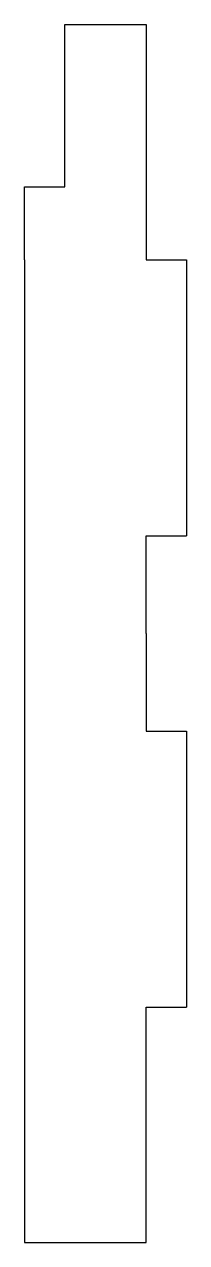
# Model space of a CAD drawing. Extents: x -0.25 to 0.25, y -1.81 to 1.94.
import ezdxf

# ---------------------------------------------------------------- set-up
doc = ezdxf.new("R2010")
doc.units = 0
doc.header["$MEASUREMENT"] = 0
doc.layers.add('MODELSKETCH_VISIBLE', color=7, linetype='CONTINUOUS')

msp = doc.modelspace()

# ---------------------------------------------------------------- linework, layer by layer
at = {"layer": 'MODELSKETCH_VISIBLE'}
for p, q in [((-0.125, 1.4375), (-0.125, 1.9375)), ((-0.125, 1.9375), (0.125, 1.9375)), ((0.125, 1.9375), (0.125, 1.2125)), ((-0.25, 1.4375), (-0.125, 1.4375)), ((-0.25, 1.2125), (-0.25, 1.4375)), ((-0.25, 1.2125), (-0.25, 0.363)), ((-0.25, 1.2125), (-0.25, 0.363)), ((0.125, 1.2125), (0.25, 1.2125)), ((0.25, 1.2125), (0.25, 0.363)), ((-0.25, 0.363), (-0.25, -0.238)), ((0.125, 0.0625), (0.125, 0.363)), ((0.125, 0.363), (0.25, 0.363)), ((0.125, 0.0625), (0.125, -0.238)), ((-0.25, -0.238), (-0.25, -1.0875)), ((-0.25, -0.238), (-0.25, -1.0875)), ((0.125, -0.238), (0.25, -0.238)), ((0.25, -0.238), (0.25, -1.0875)), ((-0.25, -1.0875), (-0.25, -1.8125)), ((0.125, -1.8125), (0.125, -1.0875)), ((0.125, -1.0875), (0.25, -1.0875)), ((-0.25, -1.8125), (-0.125, -1.8125)), ((-0.125, -1.8125), (0.125, -1.8125))]:
    msp.add_line(p, q, dxfattribs=at)

doc.saveas('drawing.dxf')
